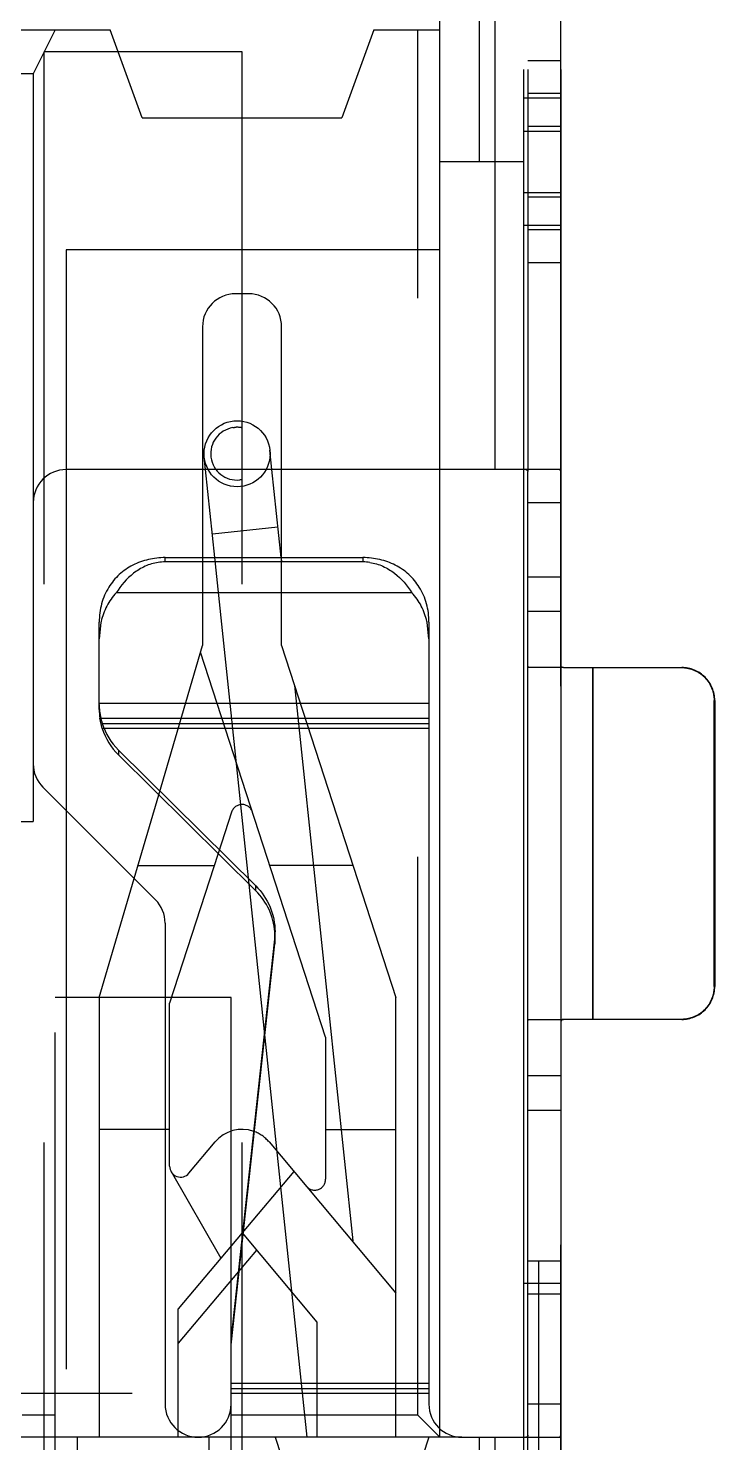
# Model space of a CAD drawing. Header units: inches. Extents: x 0 to 8.3, y 0 to 11.7.
# Drawn here: x 3.157 to 3.28, y 0.964 to 1.2172 of the extents above; entities that cross this region are included whole.
import ezdxf

# ---------------------------------------------------------------- set-up
doc = ezdxf.new("R2010")
doc.units = ezdxf.units.IN
doc.header["$LTSCALE"] = 0.7622047244
doc.header["$MEASUREMENT"] = 0
doc.linetypes.add('HIDDEN', pattern=[0.2, 0.1, -0.1])
doc.layers.get('0').update_dxf_attribs({"linetype": 'CONTINUOUS'})
for name, color, linetype in [('03___PRT_ALL_CURVES', 7, 'CONTINUOUS'), ('03__ASM_ALL_CURVES', 7, 'CONTINUOUS'), ('DEFAULT_2', 8, 'HIDDEN')]:
    doc.layers.add(name, color=color, linetype=linetype)

msp = doc.modelspace()

# ---------------------------------------------------------------- linework, layer by layer
at = {"color": 7, "linetype": 'CONTINUOUS'}
for p, q in [((3.2406052431, 1.4098642086), (3.2406052431, 1.1382106653)), ((3.2524162667, 1.1382106653), (3.2524162667, 1.4098642086)), ((3.2522510694, 1.1382106653), (3.1638335895, 1.1382106653)), ((3.1638335895, 1.1382106653), (3.1638335895, 1.0771870433)), ((3.1882430383, 1.1382106653), (3.1882430383, 1.1224626338)), ((3.1904558218, 1.1224626338), (3.188800637, 1.1382106653)), ((3.2023319038, 1.1224626338), (3.200676719, 1.1382106653)), ((3.2024162667, 1.1224626338), (3.2024162667, 1.1382106653)), ((3.2307627234, 0.9665754187), (3.2307627234, 1.1382106653)), ((3.2457233533, 1.1382106653), (3.2457233533, 0.9649823189)), ((3.2465107549, 0.9653200607), (3.2465107549, 1.1378729234)), ((3.2524162667, 1.1378729234), (3.2522510694, 1.1382106653)), ((3.2524162667, 1.1378729234), (3.2524162667, 0.9653200607)), ((3.1579280777, 1.1323051535), (3.1579280777, 1.0855386982)), ((3.2465107549, 1.1323051535), (3.2524162667, 1.1323051535)), ((3.1900054148, 1.1267479702), (3.2017517364, 1.1279825584)), ((3.181550125, 1.1224626338), (3.2169831958, 1.1224626338)), ((3.181550125, 1.1217000905), (3.181550125, 1.1224626338)), ((3.2169831958, 1.1224626338), (3.2169831958, 1.1217000905)), ((3.2169831958, 1.1217000905), (3.181550125, 1.1217000905)), ((3.2257453166, 1.116165374), (3.1727880042, 1.116165374)), ((3.1697391013, 1.0961794233), (3.1697391013, 1.1109079346)), ((3.1700585085, 1.1108739362), (3.1697391013, 1.1079373236)), ((3.2287942194, 1.1079373236), (3.2284744905, 1.110873864)), ((3.2287942194, 1.1109079346), (3.2287942194, 0.9708878307)), ((3.2529024467, 1.1027775945), (3.2740707094, 1.1027775945)), ((3.2582187131, 1.0397854685), (3.2582187131, 1.1027775945)), ((3.2799753218, 1.0968720826), (3.2799753218, 1.0456909803)), ((3.1697391013, 1.0963946671), (3.2287942194, 1.0963946671)), ((3.1702860379, 1.091878433), (3.1698566109, 1.0937029098)), ((3.1702860379, 1.0927457136), (3.2287942194, 1.0927457136)), ((3.1977757956, 1.0636878028), (3.1731984701, 1.0879986453)), ((3.1731984701, 1.0879986453), (3.1731984701, 1.0871313647)), ((3.1977757956, 1.0628205222), (3.1731984701, 1.0871313647)), ((3.1798204406, 1.0612001922), (3.1596577621, 1.0813628707)), ((3.1759964713, 1.0650241615), (3.1803984115, 1.0800094896)), ((3.1910444086, 1.0694789232), (3.1823375265, 1.0426885169)), ((3.1766780777, 1.0673445236), (3.1903507287, 1.0673445236)), ((3.1993702322, 1.0376476842), (3.1966024766, 1.0639811193)), ((3.1977757956, 1.0628205222), (3.1977757956, 1.0636878028)), ((3.181550125, 1.0570243648), (3.181550125, 0.9708878307)), ((3.1933611486, 0.9823795364), (3.2011674458, 1.0541774372)), ((3.1823375265, 1.0135260589), (3.1823375265, 1.0426885169)), ((3.2740707094, 1.0397854685), (3.2529024467, 1.0397854685)), ((3.1823375265, 1.0201004291), (3.181550125, 1.0201004291)), ((3.185813992, 1.012260729), (3.1905041757, 1.0178502723)), ((3.1826012561, 1.012541807), (3.1915483308, 0.9970450189)), ((3.1953296525, 1.0015514226), (3.1839123297, 0.9879447871)), ((3.1946978267, 0.994673545), (3.1839123297, 0.9818198901)), ((3.2457233533, 0.992541374), (3.2465107549, 0.992541374)), ((3.1839123297, 0.9662690165), (3.1839123297, 0.9879447871)), ((3.1933611486, 0.9708878307), (3.1933611486, 0.9823795364)), ((3.2287942194, 0.9745908958), (3.1933611486, 0.9745908958)), ((3.1933611486, 0.9728563346), (3.2287942194, 0.9728563346)), ((3.2524162667, 0.9708878307), (3.2465107549, 0.9708878307)), ((3.2346997313, 0.9649823189), (3.2522510694, 0.9649823189)), ((3.2406052431, 0.9649823189), (3.2406052431, 0.898053185)), ((3.2522510694, 0.9649823189), (3.2524162667, 0.9653200607)), ((3.2524162667, 0.898053185), (3.2524162667, 0.9649823189))]:
    msp.add_line(p, q, dxfattribs=at)
for centre, radius, start, end in [((3.1638335895, 1.1323051535), 0.0059055118, 90, 180), ((3.1815530342, 1.1133338701), 0.0083662209, 90.0199235049, 98.598550973), ((3.2169802834, 1.1133338235), 0.0083662676, 81.3983817282, 89.9800541495), ((3.1825863611, 1.10808139), 0.0128353187, 166.8534870202, 167.4338084216), ((3.2159367427, 1.108077516), 0.0128458041, 12.5731398972, 13.1532463645), ((3.1801865902, 1.0952654691), 0.0104474908, 179.9653904037, 188.6016095244), ((3.1813936933, 1.0962935523), 0.011660496, 197.713732712, 225.3463521441), ((3.1813936933, 1.0954262717), 0.011660496, 197.7137327119, 225.3463521438), ((3.1638335895, 1.0855386982), 0.0059055118, 180, 225.0000000001), ((3.1756446131, 1.0570243648), 0.0059055118, 0, 45.0000000118), ((3.1896137557, 1.0545476756), 0.0116214838, 4.411335304, 45.3862918283), ((3.1897703048, 1.0554156784), 0.011464208, 353.79942652, 357.3172139), ((3.1896509774, 1.0554216584), 0.0115836845, 357.3152937382, 0.1188588761), ((3.1953296525, 1.0138012165), 0.0062992126, 70.3781942287, 140.0000000005), ((3.1843060305, 1.0135260589), 0.0019685039, 179.9999999967, 319.9999999966), ((3.1874556368, 0.9708878307), 0.0059055118, 180, 360), ((3.2346997313, 0.9708878307), 0.0059055118, 180, 270)]:
    msp.add_arc(centre, radius, start, end, dxfattribs=at)
for points, knots in [([(3.181550125, 1.1224626338), (3.1805459004, 1.1224626338), (3.1785409713, 1.1222420512), (3.1757129167, 1.1212239057), (3.1732553795, 1.1195370546), (3.1719858153, 1.1180134045), (3.1714687595, 1.1171872559)], [0, 0, 0, 0, 0.254164885, 0.5053993589, 0.7533299795, 1, 1, 1, 1]), ([(3.2270616329, 1.1171917202), (3.2265443767, 1.1180172859), (3.22527476, 1.1195397874), (3.2228178598, 1.1212252568), (3.2199909075, 1.1222423484), (3.2179869415, 1.1224626338), (3.2169831958, 1.1224626338)], [0, 0, 0, 0, 0.2466812902, 0.4946174793, 0.74584361, 1, 1, 1, 1]), ([(3.1803021976, 1.1216060561), (3.1794988473, 1.1214846944), (3.1779311745, 1.1210066502), (3.175207073, 1.1193276714), (3.1736261917, 1.1174845012), (3.1727880042, 1.116165374)], [0, 0, 0, 0, 0.2557707096, 0.5079866858, 1, 1, 1, 1]), ([(3.2182315697, 1.1216059886), (3.2190348753, 1.1214845898), (3.220602449, 1.1210064997), (3.2233263763, 1.1193275301), (3.2249071675, 1.1174844407), (3.2257453166, 1.116165374)], [0, 0, 0, 0, 0.2557704946, 0.5079862505, 1, 1, 1, 1]), ([(3.1714687595, 1.1171872559), (3.1708915063, 1.1162649242), (3.1700086282, 1.1142174366), (3.1697391013, 1.1120125454), (3.1697391013, 1.1109079346)], [0, 0, 0, 0, 0.4962303789, 1, 1, 1, 1]), ([(3.2287942194, 1.1109079346), (3.2287942194, 1.112013433), (3.2285242297, 1.1142201168), (3.2276397983, 1.1162689405), (3.2270616329, 1.1171917202)], [0, 0, 0, 0, 0.5037720231, 1, 1, 1, 1]), ([(3.1727879994, 1.116165374), (3.1721205396, 1.1154566465), (3.1709806018, 1.1138266029), (3.1703117345, 1.1119609944), (3.1700874349, 1.1110006794)], [0, 0, 0, 0, 0.4967818971, 1, 1, 1, 1]), ([(3.228445536, 1.1110006603), (3.2282211304, 1.1119609203), (3.2275522776, 1.1138263934), (3.2264127568, 1.1154566725), (3.2257453215, 1.116165374)], [0, 0, 0, 0, 0.5032198093, 1, 1, 1, 1]), ([(3.2799753218, 1.0968720826), (3.2799753218, 1.0976402526), (3.279668179, 1.0991932616), (3.2783535984, 1.1011555247), (3.276391631, 1.1024703727), (3.2748387705, 1.1027775945), (3.2740707094, 1.1027775945)], [0, 0, 0, 0, 0.2500540944, 0.500025027, 0.7499813307, 1, 1, 1, 1]), ([(3.1697391013, 1.0961794233), (3.1697391013, 1.095900025), (3.1697858513, 1.0947387848), (3.1700180549, 1.0935861953), (3.1702860379, 1.0927457136)], [0, 0, 0, 0, 0.2405353891, 1, 1, 1, 1]), ([(3.1977757956, 1.0636878028), (3.1988573391, 1.0626179861), (3.2006168856, 1.0600313253), (3.2012315271, 1.056962974), (3.201234637, 1.0554456885)], [0, 0, 0, 0, 0.5006541369, 1, 1, 1, 1]), ([(3.2740707094, 1.0397854685), (3.2748387713, 1.0397854685), (3.2763916327, 1.0400926908), (3.2783536003, 1.0414075401), (3.2796681795, 1.0433698031), (3.2799753218, 1.0449228111), (3.2799753218, 1.0456909803)], [0, 0, 0, 0, 0.2500189093, 0.4999752839, 0.7499461457, 1, 1, 1, 1]), ([(3.2529024467, 1.0397854685), (3.2527736021, 1.0397854685), (3.2524734717, 1.0397284353), (3.2524162667, 1.0394282475), (3.2524162667, 1.0392992885)], [0, 0, 0, 0, 0.499777937, 1, 1, 1, 1])]:
    msp.add_open_spline(points, degree=3, knots=knots, dxfattribs=at)
at = {"layer": '03___PRT_ALL_CURVES', "color": 8, "linetype": 'HIDDEN'}
msp.add_line((3.2524162667, 0.8994311378), (3.2524162667, 1.4098642086), dxfattribs=at)
at = {"layer": '03__ASM_ALL_CURVES', "color": 8, "linetype": 'HIDDEN'}
for p, q in [((3.2524162667, 1.4098642086), (3.2524162667, 0.898053185)), ((3.163644315, 0.9728563346), (3.1756446131, 0.9728563346))]:
    msp.add_line(p, q, dxfattribs=at)
at = {"layer": '03__ASM_ALL_CURVES', "color": 4, "linetype": 'CONTINUOUS'}
msp.add_line((2.6677705974, 0.9728563346), (3.163644315, 0.9728563346), dxfattribs=at)
at = {"layer": 'DEFAULT_2', "color": 8, "linetype": 'HIDDEN'}
for p, q in [((3.2378493376, 1.1933287756), (3.2378493376, 1.4098642086)), ((3.2457233533, 1.4098642086), (3.2457233533, 1.1382106653)), ((3.2465107549, 1.4098642086), (3.2465107549, 1.1378729234)), ((3.2307627234, 1.1382106653), (3.2307627234, 1.3823051535)), ((3.0929674478, 1.2169508228), (3.1717076053, 1.2169508228)), ((3.1618650856, 1.2169508228), (3.1579280777, 1.2090768071)), ((3.17743942, 1.2012027913), (3.1717076053, 1.2169508228)), ((3.2189516998, 1.2169508228), (3.213219885, 1.2012027913)), ((3.2189516998, 1.2169508228), (3.2307627234, 1.2169508228)), ((3.2268257155, 0.9689193267), (3.2268257155, 1.2169508228)), ((3.1953296525, 1.2130138149), (3.1598965817, 1.2130138149)), ((3.1598965817, 0.9177382244), (3.1598965817, 1.2130138149)), ((3.1953296525, 0.9177382244), (3.1953296525, 1.2130138149)), ((3.2465107549, 1.2114390118), (3.2524162667, 1.2114390118)), ((3.1579280777, 1.2090768071), (3.1353146748, 1.2090768071)), ((3.1579280777, 1.2090768071), (3.1579280777, 1.1323051535)), ((3.2524162667, 1.2055335), (3.2465107549, 1.2055335)), ((3.2524162667, 1.2047460984), (3.2457233533, 1.2047460984)), ((3.17743942, 1.2012027913), (3.213219885, 1.2012027913)), ((3.2457233533, 1.1988405866), (3.2524162667, 1.1988405866)), ((3.2524162667, 1.1996279882), (3.2465107549, 1.1996279882)), ((3.2457233533, 1.1933287756), (3.2307627234, 1.1933287756)), ((3.2457233533, 1.1878169645), (3.2524162667, 1.1878169645)), ((3.2465107549, 1.187029563), (3.2524162667, 1.187029563)), ((3.2524162667, 1.1819114527), (3.2457233533, 1.1819114527)), ((3.2524162667, 1.1811240512), (3.2465107549, 1.1811240512)), ((3.2307627234, 1.1775807441), (3.1638335895, 1.1775807441)), ((3.1638335895, 1.1775807441), (3.1638335895, 1.1382106653)), ((3.2524162667, 1.1752185393), (3.2465107549, 1.1752185393)), ((3.1965107549, 1.1697067283), (3.1941485502, 1.1697067283)), ((3.1882430383, 1.1638012165), (3.1882430383, 1.1382106653)), ((3.2024162667, 1.1382106653), (3.2024162667, 1.1638012165)), ((3.1936652656, 1.1457295473), (3.1939443773, 1.1457678246)), ((3.188800637, 1.1382106653), (3.1885650619, 1.1404520121)), ((3.200676719, 1.1382106653), (3.2003113835, 1.1416866002)), ((3.2524162667, 1.1378729234), (3.2524162667, 1.1382106653)), ((3.1952086877, 1.1364084184), (3.1949320618, 1.1363707869)), ((3.1882430383, 1.1224626338), (3.1882430383, 1.1067146023)), ((3.1966024766, 1.0639811193), (3.1904558218, 1.1224626338)), ((3.2023319038, 1.1224626338), (3.2024162667, 1.1216599748)), ((3.2024162667, 1.1067146023), (3.2024162667, 1.1224626338)), ((3.2465107549, 1.1190032651), (3.2524162667, 1.1190032651)), ((3.2465107549, 1.1128589337), (3.2524162667, 1.1128589337)), ((3.1803984115, 1.0800094896), (3.1882430383, 1.1067146023)), ((3.2024162667, 1.1067146023), (3.2228887076, 1.0437224763)), ((3.2102902824, 1.0366315817), (3.1878965973, 1.1055352284)), ((3.2529024467, 1.1027775945), (3.2467461849, 1.1027775945)), ((3.2581156477, 1.1027775945), (3.2581156477, 1.0397854685)), ((3.2047378991, 1.099571118), (3.2188837519, 0.9649823189)), ((3.2799753218, 1.0968720826), (3.2798722564, 1.0968720826)), ((3.2798722564, 1.0456909803), (3.2798722564, 1.0968720826)), ((3.1697391013, 1.0952717799), (3.1697391013, 1.0961794233)), ((3.1698566109, 1.0937029098), (3.2287942194, 1.0937029098)), ((3.2287942194, 1.091878433), (3.1702860379, 1.091878433)), ((3.1579280777, 1.0855386982), (3.1579280777, 1.0752185393)), ((3.1638335895, 1.0771870433), (3.1638335895, 0.9649823189)), ((3.1934575382, 1.0769039374), (3.1910444086, 1.0694789232)), ((3.1067469754, 1.0752185393), (3.1579280777, 1.0752185393)), ((3.2152115423, 1.0673445236), (3.2003085763, 1.0673445236)), ((3.1697391013, 1.0437224763), (3.1759964713, 1.0650241615)), ((3.2011674458, 1.0533101566), (3.2012324148, 1.0545784035)), ((3.2011674458, 1.0541774372), (3.2011674458, 1.0533101566)), ((3.2012351643, 1.0545594213), (3.2012351643, 1.0554267019)), ((3.1933611486, 0.9815122558), (3.2011674458, 1.0533101566)), ((3.1933611486, 1.0437224763), (3.1618650856, 1.0437224763)), ((3.1618650856, 0.9374232638), (3.1618650856, 1.0437224763)), ((3.1697391013, 1.0437224763), (3.1697391013, 0.9649823189)), ((3.1933611486, 0.9823795364), (3.1933611486, 1.0437224763)), ((3.2228887076, 0.9649823189), (3.2228887076, 1.0437224763)), ((3.2798722564, 1.0456909803), (3.2799753218, 1.0456909803)), ((3.2467461849, 1.0397854685), (3.2529024467, 1.0397854685)), ((3.2070076699, 0.9649823189), (3.1993702322, 1.0376476842)), ((3.2102902824, 1.0366315817), (3.2102902824, 1.0111800873)), ((3.2524162667, 1.0297041292), (3.2465107549, 1.0297041292)), ((3.2465107549, 1.0235597978), (3.2524162667, 1.0235597978)), ((3.181550125, 1.0201004291), (3.1697391013, 1.0201004291)), ((3.2102902824, 1.0201004291), (3.2228887076, 1.0201004291)), ((3.2001551293, 1.0178502723), (3.2228887076, 0.9907574487)), ((3.2045805703, 1.0125762371), (3.1953296525, 1.0015514226)), ((3.1953296525, 1.0015514226), (3.2087154793, 0.9855988154)), ((3.1978993519, 0.9984889741), (3.1946978267, 0.994673545)), ((3.2524162667, 0.9964783819), (3.2465107549, 0.9964783819)), ((3.2484792588, 0.9571083031), (3.2484792588, 0.9964783819)), ((3.2465107549, 0.992541374), (3.2524162667, 0.992541374)), ((3.2524162667, 0.99057287), (3.2465107549, 0.99057287)), ((3.2087154793, 0.9855988154), (3.2087154793, 0.9649823189)), ((3.1933611486, 0.9737236152), (3.2287942194, 0.9737236152)), ((3.1933611486, 0.9374232638), (3.1933611486, 0.9708878307)), ((3.1618650856, 0.9689193267), (3.1559595738, 0.9689193267)), ((3.2268257155, 0.9689193267), (3.1933611486, 0.9689193267)), ((3.2307627234, 0.9649823189), (3.2268257155, 0.9689193267)), ((3.2346997313, 0.9649823189), (3.1441485502, 0.9649823189)), ((3.1658020935, 0.9649823189), (3.1658020935, 0.9374232638)), ((3.1839123297, 0.9649823189), (3.1839123297, 0.9662690165)), ((3.1894241407, 0.9374232638), (3.1894241407, 0.9649823189)), ((3.2012351643, 0.9649823189), (3.2084744946, 0.943130562)), ((3.2287942194, 0.9649823189), (3.2215548892, 0.943130562)), ((3.2307627234, 0.9649823189), (3.2307627234, 0.9665754187)), ((3.2378493376, 0.898053185), (3.2378493376, 0.9649823189)), ((3.2457233533, 0.9649823189), (3.2457233533, 0.898053185)), ((3.2465107549, 0.8992342874), (3.2465107549, 0.9653200607)), ((3.2524162667, 0.9653200607), (3.2524162667, 0.9649823189))]:
    msp.add_line(p, q, dxfattribs=at)
msp.add_circle((3.1944382227, 1.1410693061), 0.0059055118, dxfattribs=at)
for centre, radius, start, end in [((3.1941485502, 1.1638012165), 0.0059055118, 90, 180), ((3.1965107549, 1.1638012165), 0.0059055118, 0, 90), ((3.1944382227, 1.1410693061), 0.0047244094, 99.4174611466, 276.0000581977), ((3.1944382227, 1.1410693061), 0.0047244094, 79.1238911904, 96.0001356947), ((3.1944382227, 1.1410693061), 0.0047244094, 279.3863588403, 280.8761088096), ((3.1953296525, 1.0762955003), 0.0019685039, 18.0041616059, 161.9958383971), ((3.1895826304, 1.0545539208), 0.0116520398, 1.6068738308, 4.368945116), ((3.1896025771, 1.0545545083), 0.0116320844, 0.1177217669, 1.6067364417), ((3.1953296525, 1.0138012165), 0.0062992126, 40.0000000089, 70.3781942287), ((3.2083217785, 1.0111800873), 0.0019685039, 220.0000000001, 360)]:
    msp.add_arc(centre, radius, start, end, dxfattribs=at)
for points, knots in [([(3.246173013, 1.1382106653), (3.2462622883, 1.1382106653), (3.2464692481, 1.1381693843), (3.2465107549, 1.137962351), (3.2465107549, 1.1378729234)], [0, 0, 0, 0, 0.4995739126, 1, 1, 1, 1]), ([(3.2467461849, 1.1027775945), (3.2467097408, 1.1027775945), (3.2466305424, 1.1027981343), (3.2465530091, 1.1029091132), (3.2465169262, 1.103068962), (3.2465107549, 1.1031929178), (3.2465107549, 1.1032637745)], [0, 0, 0, 0, 0.1829804283, 0.3791890698, 0.6442395174, 1, 1, 1, 1]), ([(3.2529024467, 1.1027775945), (3.2527734899, 1.1027775945), (3.2524733163, 1.1028348144), (3.2524162667, 1.1031349312), (3.2524162667, 1.1032637745)], [0, 0, 0, 0, 0.5002201416, 1, 1, 1, 1]), ([(3.273967644, 1.1027775945), (3.2747357059, 1.1027775945), (3.2762885673, 1.1024703722), (3.2782505349, 1.1011555229), (3.2795651141, 1.0991932599), (3.2798722564, 1.0976402518), (3.2798722564, 1.0968720826)], [0, 0, 0, 0, 0.2500189093, 0.4999752839, 0.7499461457, 1, 1, 1, 1]), ([(3.2798722564, 1.0456909803), (3.2798722564, 1.0449228104), (3.2795651136, 1.0433698013), (3.2782505331, 1.0414075383), (3.2762885656, 1.0400926903), (3.2747357051, 1.0397854685), (3.273967644, 1.0397854685)], [0, 0, 0, 0, 0.2500540944, 0.500025027, 0.7499813307, 1, 1, 1, 1]), ([(3.2465107549, 1.0392992885), (3.2465107549, 1.0393701392), (3.246516385, 1.0394941538), (3.2465530371, 1.0396540459), (3.2466307948, 1.0397647245), (3.2467098454, 1.0397854685), (3.2467461849, 1.0397854685)], [0, 0, 0, 0, 0.3557647899, 0.6209791426, 0.8175272435, 1, 1, 1, 1]), ([(3.2465107549, 0.9653200607), (3.2465107549, 0.9652306346), (3.2464692394, 0.9650236097), (3.2462622876, 0.9649823189), (3.246173013, 0.9649823189)], [0, 0, 0, 0, 0.5004241384, 1, 1, 1, 1])]:
    msp.add_open_spline(points, degree=3, knots=knots, dxfattribs=at)

doc.saveas('drawing.dxf')
